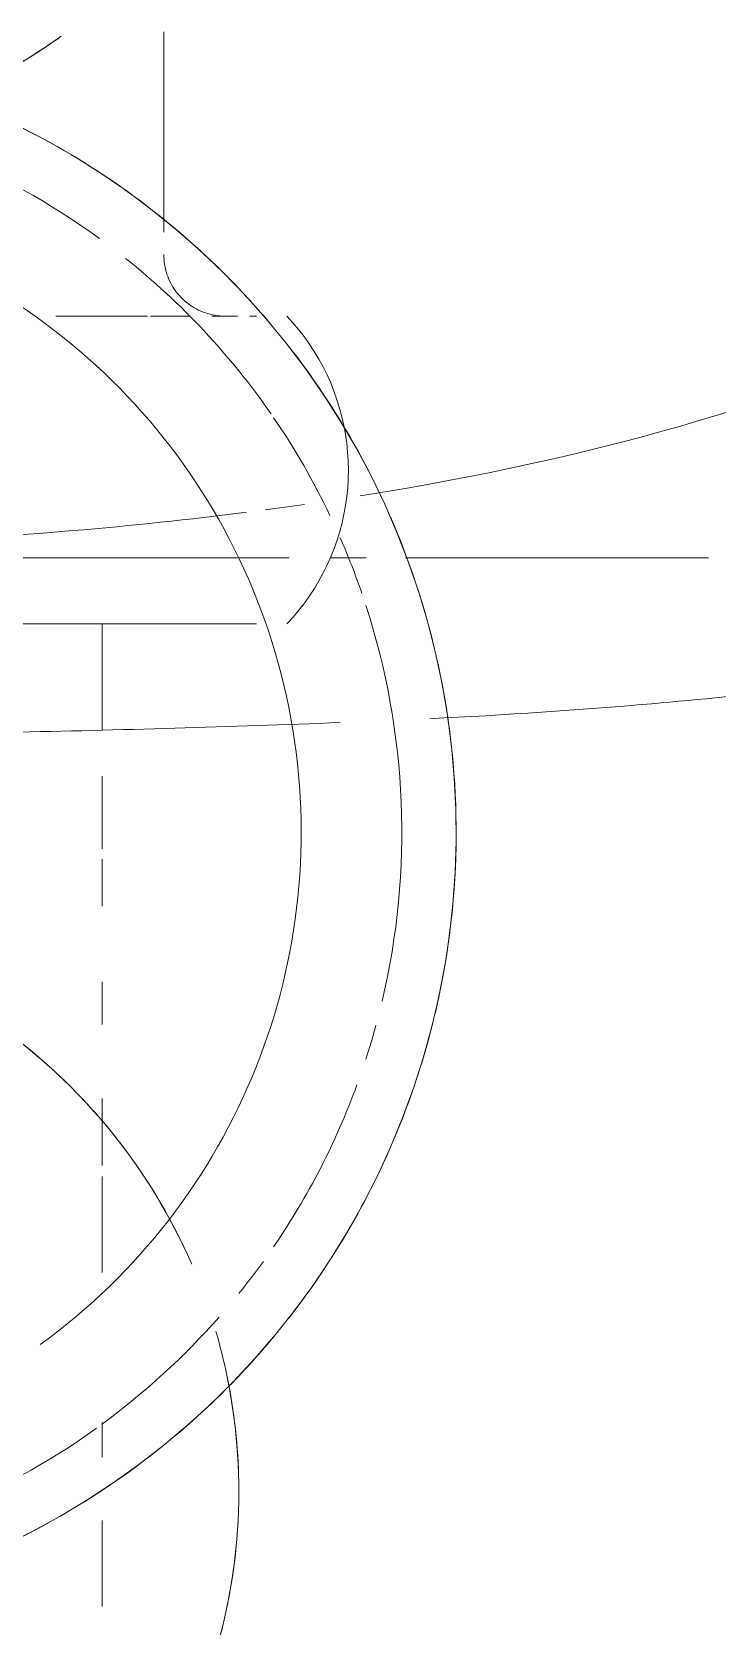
# Model space of a CAD drawing. Header units: millimetres. Extents: x -4000 to 187956, y -58990 to 162485.
# Drawn here: x 991.2 to 1016.4, y 74042.4 to 74101 of the extents above; entities that cross this region are included whole.
import ezdxf

# ---------------------------------------------------------------- set-up
doc = ezdxf.new("R2010")
doc.units = ezdxf.units.MM
doc.layers.add('A-FLOR-PATT', color=8, linetype='Continuous', lineweight=13)
doc.layers.add('P-SANR-FIXT', color=6, linetype='Continuous', lineweight=9)

# ---------------------------------------------------------------- blocks, each defined once
blk = doc.blocks.new('C307 - C307-496757-0_000')
at = {"layer": 'P-SANR-FIXT', "color": 50}
for p, q in [((-15.976, -44.516), (-15.976, -47.685)), ((-15.976, -50.011), (-15.976, -51.283)), ((-15.976, -56.808), (-15.976, -60.332)), ((-15.976, -60.74), (-15.976, -63.203)), ((-15.976, -65.93), (-15.976, -67.495)), ((-15.976, -70.284), (-15.976, -72.015)), ((-15.976, -72.389), (-15.976, -75.062)), ((-15.976, -76.778), (-15.976, -80.66)), ((-23.212, -81.166), (-23.001, -80.915)), ((-18.63, -80.66), (-21.654, -80.66)), ((-13.383, -80.66), (-21.654, -80.66)), ((-16.729, -80.66), (-18.42, -80.66)), ((-13.735, -80.66), (-16.729, -80.66)), ((-15.976, -80.66), (-14.759, -80.66)), ((-15.976, -80.66), (-11.296, -80.66)), ((-23.603, -81.693), (-23.413, -81.426)), ((-23.413, -81.426), (-23.212, -81.166)), ((-23.951, -82.25), (-23.783, -81.968)), ((-23.783, -81.968), (-23.603, -81.693)), ((-24.254, -82.832), (-24.109, -82.538)), ((-24.109, -82.538), (-23.951, -82.25)), ((-25.692, -83.089), (-24.406, -83.089)), ((-24.388, -83.132), (-24.254, -82.832)), ((-22.855, -83.089), (-15.507, -83.089)), ((-15.079, -83.089), (-8.242, -83.089)), ((-24.715, -84.061), (-24.618, -83.747)), ((-24.87, -84.698), (-24.799, -84.378)), ((-24.799, -84.378), (-24.715, -84.061)), ((-24.974, -85.346), (-24.929, -85.021)), ((-24.929, -85.021), (-24.87, -84.698)), ((-25.007, -85.673), (-24.974, -85.346)), ((-25.026, -86.001), (-25.007, -85.673)), ((-25.005, -86.985), (-25.025, -86.657)), ((-21.407, -91.981), (-21.654, -91.981)), ((-20.005, -91.981), (-20.953, -91.981)), ((-20.005, -91.981), (-20.953, -91.981)), ((-20.119, -92.014), (-20.209, -92)), ((-20.03, -92.031), (-20.119, -92.014)), ((-17.753, -91.981), (-19.174, -91.981)), ((-14.262, -91.981), (-17.634, -91.981)), ((-14.262, -91.981), (-17.634, -91.981)), ((-19.768, -92.104), (-19.855, -92.076)), ((-19.683, -92.135), (-19.768, -92.104)), ((-19.6, -92.17), (-19.683, -92.135)), ((-19.517, -92.207), (-19.6, -92.17)), ((-18.993, -92.559), (-19.061, -92.5)), ((-18.926, -92.621), (-18.993, -92.559)), ((-18.539, -93.12), (-18.586, -93.043)), ((-18.418, -93.364), (-18.455, -93.281)), ((-18.328, -93.62), (-18.355, -93.533)), ((-18.305, -93.707), (-18.328, -93.62)), ((-18.285, -93.795), (-18.305, -93.707))]:
    blk.add_line(p, q, dxfattribs=at)
at = {"layer": 'P-SANR-FIXT', "color": 253}
blk.add_line((-38.282, -83.089), (-27.134, -83.089), dxfattribs=at)
at = {"layer": 'P-SANR-FIXT', "color": 254}
for p, q in [((-38.209, -83.089), (-27.158, -83.089)), ((-25.682, -83.089), (-24.393, -83.089)), ((-22.823, -83.089), (-20.059, -83.089)), ((-20.059, -83.089), (-8.258, -83.089)), ((-24.972, -87.312), (-25.005, -86.985)), ((-24.926, -87.637), (-24.972, -87.312)), ((-24.867, -87.959), (-24.926, -87.637)), ((-24.795, -88.28), (-24.867, -87.959)), ((-24.71, -88.597), (-24.795, -88.28)), ((-24.613, -88.91), (-24.71, -88.597)), ((-24.503, -89.22), (-24.613, -88.91)), ((-24.381, -89.525), (-24.503, -89.22)), ((-24.247, -89.824), (-24.381, -89.525)), ((-24.101, -90.118), (-24.247, -89.824)), ((-23.943, -90.406), (-24.101, -90.118)), ((-23.774, -90.688), (-23.943, -90.406)), ((-23.594, -90.962), (-23.774, -90.688)), ((-23.403, -91.229), (-23.594, -90.962)), ((-23.201, -91.488), (-23.403, -91.229)), ((-22.99, -91.739), (-23.201, -91.488)), ((-22.768, -91.981), (-22.99, -91.739)), ((-21.407, -91.981), (-21.654, -91.981)), ((-18.269, -93.885), (-18.285, -93.795)), ((-18.256, -93.974), (-18.269, -93.885)), ((-18.247, -94.064), (-18.256, -93.974)), ((-18.242, -94.155), (-18.247, -94.064)), ((-18.24, -94.245), (-18.242, -94.155)), ((-18.24, -95.069), (-18.24, -102.439))]:
    blk.add_line(p, q, dxfattribs=at)
at = {"layer": 'P-SANR-FIXT', "color": 250, "flags": 128}
blk.add_lwpolyline([(-12.352, -46.762), (-13.392, -47.277), (-14.41, -47.833), (-15.404, -48.43), (-16.375, -49.065), (-17.319, -49.739), (-18.235, -50.45), (-19.122, -51.198), (-19.979, -51.98), (-20.803, -52.796), (-21.595, -53.644), (-22.351, -54.523), (-23.072, -55.431), (-23.757, -56.368), (-24.403, -57.331), (-25.01, -58.32), (-25.577, -59.331), (-26.103, -60.365), (-26.587, -61.419), (-27.029, -62.492), (-27.428, -63.581), (-27.782, -64.685), (-28.093, -65.803), (-28.358, -66.932), (-28.578, -68.071), (-28.752, -69.218), (-28.881, -70.371), (-28.963, -71.528), (-28.998, -72.687), (-28.988, -73.847), (-28.931, -75.005), (-28.827, -76.161), (-28.678, -77.311), (-28.482, -78.454), (-28.242, -79.589), (-27.956, -80.713), (-27.625, -81.825), (-27.25, -82.922), (-26.831, -84.004), (-26.37, -85.068), (-25.866, -86.113), (-25.321, -87.137), (-24.735, -88.138), (-24.11, -89.115), (-23.446, -90.067), (-22.745, -90.99), (-22.008, -91.886), (-21.235, -92.751), (-20.428, -93.584), (-19.588, -94.384), (-18.718, -95.151), (-17.817, -95.881), (-16.888, -96.576), (-15.931, -97.232), (-14.95, -97.85), (-13.944, -98.428), (-12.916, -98.965)], dxfattribs=at)
at = {"layer": 'P-SANR-FIXT', "color": 50, "flags": 128}
for points in [[(-23.001, -80.915), (-22.779, -80.672), (-22.768, -80.66)], [(-24.618, -83.747), (-24.509, -83.437), (-24.388, -83.132)], [(-25.025, -86.657), (-25.032, -86.329), (-25.026, -86.001)], [(-20.389, -91.984), (-20.479, -91.981), (-20.504, -91.981)], [(-20.209, -92), (-20.299, -91.99), (-20.389, -91.984)], [(-19.855, -92.076), (-19.942, -92.052), (-20.03, -92.031)], [(-19.281, -92.34), (-19.358, -92.293), (-19.437, -92.248), (-19.517, -92.207)], [(-19.061, -92.5), (-19.132, -92.444), (-19.205, -92.391), (-19.281, -92.34)], [(-18.802, -92.752), (-18.863, -92.685), (-18.926, -92.621)], [(-18.688, -92.893), (-18.743, -92.822), (-18.802, -92.752)], [(-18.586, -93.043), (-18.635, -92.967), (-18.688, -92.893)], [(-18.455, -93.281), (-18.496, -93.2), (-18.539, -93.12)], [(-18.355, -93.533), (-18.385, -93.448), (-18.418, -93.364)]]:
    blk.add_lwpolyline(points, dxfattribs=at)
at = {"layer": 'P-SANR-FIXT', "color": 250}
for centre, radius, start, end in [((0, -48.75), 21, 132.17111, 192.26173), ((0, -73), 29, 116.09409, 134.58962), ((0, -73), 29, 141.90675, 145.69258), ((0, -73), 29, 154.2826, 168.22163), ((0, -73), 29, 225.87902, 245.27021)]:
    blk.add_arc(centre, radius, start, end, dxfattribs=at)
at = {"layer": 'P-SANR-FIXT', "color": 254}
for centre, radius, start, end in [((0, -48.75), 21, 162, 177.04667), ((0, -48.75), 21, 181.61661, 192.26173), ((0, -122.671), 25, 120.03695, 125.35459)]:
    blk.add_arc(centre, radius, start, end, dxfattribs=at)
at = {"layer": 'P-SANR-FIXT', "color": 253}
for centre, radius, start, end in [((0, -73), 27, 97.93175, 125.73246), ((0, -73), 27, 126.28197, 138.66331), ((0, -73), 29, 134.58962, 140.24442), ((0, -48.75), 21, 192.26173, 196.26346), ((0, -73), 23.297, 126, 254.68917), ((0, -73), 27, 141.06999, 144.21673), ((0, -73), 29, 145.69258, 154.2826), ((0, -48.75), 21, 203.45334, 240.04324), ((0, -73), 27, 145.61439, 159.86473), ((0, -73), 27, 162, 164.74793), ((0, -73), 27, 166.70743, 198), ((0, -73), 29, 168.22163, 192.70933), ((0, -73), 29, 193.43579, 203.51897), ((0, -73), 27, 198.98722, 203.63205), ((0, -73), 27, 205.57591, 214.38499), ((0, -73), 29, 205.20242, 218.33278), ((0, -73), 27, 214.73812, 231.42644), ((0, -73), 29, 219.75487, 225.87902), ((0, -73), 27, 234, 262.06756)]:
    blk.add_arc(centre, radius, start, end, dxfattribs=at)
at = {"layer": 'P-SANR-FIXT', "color": 50}
for start, end in [(203.86636, 215.32399), (216, 234)]:
    blk.add_arc((0, -48.75), 21, start, end, dxfattribs=at)
at = {"layer": 'P-SANR-FIXT', "color": 250}
for points, knots in [([(-147.158, -53.548), (-141.715, -47.207), (-129.301, -35.807), (-110.04, -24.615), (-92.235, -17.39), (-80.045, -13.582), (-70.877, -11.275), (-65.448, -10.056), (-61.248, -9.203), (-56.941, -8.397), (-52.536, -7.633), (-48.753, -7.046), (-45.649, -6.609), (-43.276, -6.3), (-40.864, -6.004), (-37.602, -5.618), (-33.432, -5.166), (-28.273, -4.692), (-24.195, -4.402), (-21.845, -4.264), (-21.303, -4.233)], [-1, -1, -1, -1, -0.8, -0.6, -0.5, -0.4, -0.35, -0.325, -0.3, -0.275, -0.25, -0.225, -0.2125, -0.2, -0.1875, -0.175, -0.15, -0.125, -0.1, -0.0925486, -0.0925486, -0.0925486, -0.0925486]), ([(-64.5, -82.899), (-61.942, -82.05), (-56.425, -80.553), (-46.829, -78.829), (-37.165, -77.743), (-30.798, -77.313), (-28.028, -77.176)], [-1, -1, -1, -1, -0.75, -0.5, -0.25, -0.0639123, -0.0639123, -0.0639123, -0.0639123])]:
    blk.add_open_spline(points, degree=3, knots=knots, dxfattribs=at)
at = {"layer": 'P-SANR-FIXT', "color": 253}
for points in [[(-12.564, -76.677), (-16.614, -76.758), (-20.668, -76.877), (-24.727, -77.033)], [(-8.261, -83.663), (-12.727, -83.867), (-17.112, -84.237), (-21.284, -84.769)], [(-21.969, -84.858), (-22.454, -84.922), (-22.935, -84.989), (-23.413, -85.057)]]:
    blk.add_open_spline(points, degree=3, dxfattribs=at)
at = {"layer": 'P-SANR-FIXT', "color": 250}
blk.add_open_spline([(-25.469, -85.369), (-31.945, -86.405), (-37.766, -87.859), (-42.56, -89.707)], degree=3, dxfattribs=at)
at = {"layer": 'P-SANR-FIXT', "color": 253}
blk.add_open_spline([(-14.37, -102.217), (-13.769, -101.793), (-11.928, -100.611), (-9.931, -99.691), (-8.56, -99.192)], degree=3, knots=[0.30517221, 0.30517221, 0.30517221, 0.30517221, 0.33333333, 0.38888889, 0.38888889, 0.38888889, 0.38888889], dxfattribs=at)
blk = doc.blocks.new('C307 - C307-V844-0_000')
at = {"layer": 'P-SANR-FIXT', "color": 50}
for p, q in [((-15.976, -44.516), (-15.976, -47.685)), ((-15.976, -50.011), (-15.976, -51.283)), ((-15.976, -56.808), (-15.976, -60.332)), ((-15.976, -60.74), (-15.976, -63.203)), ((-15.976, -65.93), (-15.976, -67.495)), ((-15.976, -70.284), (-15.976, -72.015)), ((-15.976, -72.389), (-15.976, -75.062)), ((-15.976, -76.778), (-15.976, -80.66)), ((-23.212, -81.166), (-23.001, -80.915)), ((-23.001, -80.915), (-22.779, -80.672)), ((-22.779, -80.672), (-22.768, -80.66)), ((-18.63, -80.66), (-21.654, -80.66)), ((-13.383, -80.66), (-21.654, -80.66)), ((-16.729, -80.66), (-18.42, -80.66)), ((-13.735, -80.66), (-16.729, -80.66)), ((-15.976, -80.66), (-14.759, -80.66)), ((-15.976, -80.66), (-11.296, -80.66)), ((-23.603, -81.693), (-23.413, -81.426)), ((-23.413, -81.426), (-23.212, -81.166)), ((-23.951, -82.25), (-23.783, -81.968)), ((-23.783, -81.968), (-23.603, -81.693)), ((-24.254, -82.832), (-24.109, -82.538)), ((-24.109, -82.538), (-23.951, -82.25)), ((-25.692, -83.089), (-24.406, -83.089)), ((-24.509, -83.437), (-24.388, -83.132)), ((-24.388, -83.132), (-24.254, -82.832)), ((-22.855, -83.089), (-15.507, -83.089)), ((-15.079, -83.089), (-8.242, -83.089)), ((-24.715, -84.061), (-24.618, -83.747)), ((-24.618, -83.747), (-24.509, -83.437)), ((-24.87, -84.698), (-24.799, -84.378)), ((-24.799, -84.378), (-24.715, -84.061)), ((-24.974, -85.346), (-24.929, -85.021)), ((-24.929, -85.021), (-24.87, -84.698)), ((-25.007, -85.673), (-24.974, -85.346)), ((-25.032, -86.329), (-25.026, -86.001)), ((-25.026, -86.001), (-25.007, -85.673)), ((-25.025, -86.657), (-25.032, -86.329)), ((-25.005, -86.985), (-25.025, -86.657)), ((-21.407, -91.981), (-21.654, -91.981)), ((-20.005, -91.981), (-20.953, -91.981)), ((-20.005, -91.981), (-20.953, -91.981)), ((-20.479, -91.981), (-20.504, -91.981)), ((-20.389, -91.984), (-20.479, -91.981)), ((-20.299, -91.99), (-20.389, -91.984)), ((-20.209, -92), (-20.299, -91.99)), ((-20.119, -92.014), (-20.209, -92)), ((-20.03, -92.031), (-20.119, -92.014)), ((-19.942, -92.052), (-20.03, -92.031)), ((-19.855, -92.076), (-19.942, -92.052)), ((-17.753, -91.981), (-19.174, -91.981)), ((-14.262, -91.981), (-17.634, -91.981)), ((-14.262, -91.981), (-17.634, -91.981)), ((-19.768, -92.104), (-19.855, -92.076)), ((-19.683, -92.135), (-19.768, -92.104)), ((-19.6, -92.17), (-19.683, -92.135)), ((-19.517, -92.207), (-19.6, -92.17)), ((-19.437, -92.248), (-19.517, -92.207)), ((-19.358, -92.293), (-19.437, -92.248)), ((-19.281, -92.34), (-19.358, -92.293)), ((-19.205, -92.391), (-19.281, -92.34)), ((-19.132, -92.444), (-19.205, -92.391)), ((-19.061, -92.5), (-19.132, -92.444)), ((-18.993, -92.559), (-19.061, -92.5)), ((-18.926, -92.621), (-18.993, -92.559)), ((-18.863, -92.685), (-18.926, -92.621)), ((-18.802, -92.752), (-18.863, -92.685)), ((-18.743, -92.822), (-18.802, -92.752)), ((-18.688, -92.893), (-18.743, -92.822)), ((-18.635, -92.967), (-18.688, -92.893)), ((-18.586, -93.043), (-18.635, -92.967)), ((-18.539, -93.12), (-18.586, -93.043)), ((-18.496, -93.2), (-18.539, -93.12)), ((-18.455, -93.281), (-18.496, -93.2)), ((-18.418, -93.364), (-18.455, -93.281)), ((-18.385, -93.448), (-18.418, -93.364)), ((-18.355, -93.533), (-18.385, -93.448)), ((-18.328, -93.62), (-18.355, -93.533)), ((-18.305, -93.707), (-18.328, -93.62)), ((-18.285, -93.795), (-18.305, -93.707))]:
    blk.add_line(p, q, dxfattribs=at)
at = {"layer": 'P-SANR-FIXT', "color": 253}
blk.add_line((-38.282, -83.089), (-27.134, -83.089), dxfattribs=at)
at = {"layer": 'P-SANR-FIXT', "color": 254}
for p, q in [((-38.209, -83.089), (-27.158, -83.089)), ((-25.682, -83.089), (-24.393, -83.089)), ((-22.823, -83.089), (-20.059, -83.089)), ((-20.059, -83.089), (-8.258, -83.089)), ((-21.407, -91.981), (-21.654, -91.981)), ((-18.269, -93.885), (-18.285, -93.795)), ((-18.24, -95.069), (-18.24, -102.439))]:
    blk.add_line(p, q, dxfattribs=at)
at = {"layer": 'P-SANR-FIXT', "color": 250, "flags": 128}
blk.add_lwpolyline([(-12.352, -46.762), (-13.392, -47.277), (-14.41, -47.833), (-15.404, -48.43), (-16.375, -49.065), (-17.319, -49.739), (-18.235, -50.45), (-19.122, -51.198), (-19.979, -51.98), (-20.803, -52.796), (-21.595, -53.644), (-22.351, -54.523), (-23.072, -55.431), (-23.757, -56.368), (-24.403, -57.331), (-25.01, -58.32), (-25.577, -59.331), (-26.103, -60.365), (-26.587, -61.419), (-27.029, -62.492), (-27.428, -63.581), (-27.782, -64.685), (-28.093, -65.803), (-28.358, -66.932), (-28.578, -68.071), (-28.752, -69.218), (-28.881, -70.371), (-28.963, -71.528), (-28.998, -72.687), (-28.988, -73.847), (-28.931, -75.005), (-28.827, -76.161), (-28.678, -77.311), (-28.482, -78.454), (-28.242, -79.589), (-27.956, -80.713), (-27.625, -81.825), (-27.25, -82.922), (-26.831, -84.004), (-26.37, -85.068), (-25.866, -86.113), (-25.321, -87.137), (-24.735, -88.138), (-24.11, -89.115), (-23.446, -90.067), (-22.745, -90.99), (-22.008, -91.886), (-21.235, -92.751), (-20.428, -93.584), (-19.588, -94.384), (-18.718, -95.151), (-17.817, -95.881), (-16.888, -96.576), (-15.931, -97.232), (-14.95, -97.85), (-13.944, -98.428), (-12.916, -98.965)], dxfattribs=at)
at = {"layer": 'P-SANR-FIXT', "color": 254, "flags": 128}
for points in [[(-24.926, -87.637), (-24.972, -87.312), (-25.005, -86.985)], [(-24.247, -89.824), (-24.381, -89.525), (-24.503, -89.22), (-24.613, -88.91), (-24.71, -88.597), (-24.795, -88.28), (-24.867, -87.959), (-24.926, -87.637)], [(-23.774, -90.688), (-23.943, -90.406), (-24.101, -90.118), (-24.247, -89.824)], [(-22.768, -91.981), (-22.99, -91.739), (-23.201, -91.488), (-23.403, -91.229), (-23.594, -90.962), (-23.774, -90.688)], [(-18.24, -94.245), (-18.242, -94.155), (-18.247, -94.064), (-18.256, -93.974), (-18.269, -93.885)]]:
    blk.add_lwpolyline(points, dxfattribs=at)
at = {"layer": 'P-SANR-FIXT', "color": 250}
for centre, radius, start, end in [((0, -48.75), 21, 132.17111, 192.26173), ((0, -73), 29, 116.09409, 134.58962), ((0, -73), 29, 141.90675, 145.69258), ((0, -73), 29, 154.2826, 168.22163), ((0, -73), 29, 225.87902, 245.27021)]:
    blk.add_arc(centre, radius, start, end, dxfattribs=at)
at = {"layer": 'P-SANR-FIXT', "color": 254}
for centre, radius, start, end in [((0, -48.75), 21, 162, 177.04667), ((0, -48.75), 21, 181.61661, 192.26173), ((0, -122.671), 25, 120.03695, 125.35459)]:
    blk.add_arc(centre, radius, start, end, dxfattribs=at)
at = {"layer": 'P-SANR-FIXT', "color": 253}
for centre, radius, start, end in [((0, -73), 27, 97.93175, 125.73246), ((0, -73), 27, 126.28197, 138.66331), ((0, -73), 29, 134.58962, 140.24442), ((0, -48.75), 21, 192.26173, 196.26346), ((0, -73), 23.297, 126, 254.68917), ((0, -73), 27, 141.06999, 144.21673), ((0, -73), 29, 145.69258, 154.2826), ((0, -48.75), 21, 203.45334, 240.04324), ((0, -73), 27, 145.61439, 159.86473), ((0, -73), 27, 162, 164.74793), ((0, -73), 27, 166.70743, 198), ((0, -73), 29, 168.22163, 192.70933), ((0, -73), 29, 193.43579, 203.51897), ((0, -73), 27, 198.98722, 203.63205), ((0, -73), 27, 205.57591, 214.38499), ((0, -73), 29, 205.20242, 218.33278), ((0, -73), 27, 214.73812, 231.42644), ((0, -73), 29, 219.75487, 225.87902), ((0, -73), 27, 234, 262.06756)]:
    blk.add_arc(centre, radius, start, end, dxfattribs=at)
at = {"layer": 'P-SANR-FIXT', "color": 50}
for start, end in [(203.86636, 215.32399), (216, 234)]:
    blk.add_arc((0, -48.75), 21, start, end, dxfattribs=at)
at = {"layer": 'P-SANR-FIXT', "color": 250}
for points, knots in [([(-147.158, -53.548), (-141.715, -47.207), (-129.301, -35.807), (-110.04, -24.615), (-92.235, -17.39), (-80.045, -13.582), (-70.877, -11.275), (-65.448, -10.056), (-61.248, -9.203), (-56.941, -8.397), (-52.536, -7.633), (-48.753, -7.046), (-45.649, -6.609), (-43.276, -6.3), (-40.864, -6.004), (-37.602, -5.618), (-33.432, -5.166), (-28.273, -4.692), (-24.195, -4.402), (-21.845, -4.264), (-21.303, -4.233)], [-1, -1, -1, -1, -0.8, -0.6, -0.5, -0.4, -0.35, -0.325, -0.3, -0.275, -0.25, -0.225, -0.2125, -0.2, -0.1875, -0.175, -0.15, -0.125, -0.1, -0.0925486, -0.0925486, -0.0925486, -0.0925486]), ([(-64.5, -82.899), (-61.942, -82.05), (-56.425, -80.553), (-46.829, -78.829), (-37.165, -77.743), (-30.798, -77.313), (-28.028, -77.176)], [-1, -1, -1, -1, -0.75, -0.5, -0.25, -0.0639123, -0.0639123, -0.0639123, -0.0639123])]:
    blk.add_open_spline(points, degree=3, knots=knots, dxfattribs=at)
at = {"layer": 'P-SANR-FIXT', "color": 253}
for points in [[(-12.564, -76.677), (-16.614, -76.758), (-20.668, -76.877), (-24.727, -77.033)], [(-8.261, -83.663), (-12.727, -83.867), (-17.112, -84.237), (-21.284, -84.769)], [(-21.969, -84.858), (-22.454, -84.922), (-22.935, -84.989), (-23.413, -85.057)]]:
    blk.add_open_spline(points, degree=3, dxfattribs=at)
at = {"layer": 'P-SANR-FIXT', "color": 250}
blk.add_open_spline([(-25.469, -85.369), (-31.945, -86.405), (-37.766, -87.859), (-42.56, -89.707)], degree=3, dxfattribs=at)
at = {"layer": 'P-SANR-FIXT', "color": 253}
blk.add_open_spline([(-14.37, -102.217), (-13.769, -101.793), (-11.928, -100.611), (-9.931, -99.691), (-8.56, -99.192)], degree=3, knots=[0.30517221, 0.30517221, 0.30517221, 0.30517221, 0.33333333, 0.38888889, 0.38888889, 0.38888889, 0.38888889], dxfattribs=at)
blk = doc.blocks.new('CMF2_NHAXUONG_A_rvt-1-0_000')
at = {"layer": 'A-FLOR-PATT', "lineweight": 9}
h = blk.add_hatch(dxfattribs=at)
h.set_pattern_fill('FP_25', color=252, style=0, pattern_type=2)
h.set_pattern_definition([(89.998, (160159.3, 137898.8), (-600, 0.021), []), (179.998, (160159.3, 137898.8), (-0.021, -600), [])])
h.paths.add_polyline_path([(154749.885, 498.905), (160009.361, 498.905), (160009.253, 1898.495), (156700.319, 1898.502), (156700.429, 1498.542), (156600.36, 1498.542), (156600.355, 2298.535), (158059.007, 2298.535), (158058.95, 5748.613), (156099.885, 5748.433), (156099.885, 4399.903), (155999.885, 4399.903), (155999.885, 5748.487), (154749.885, 5748.543), (154749.885, 751.936)])
h.paths.add_polyline_path([(160209.304, 1748.67), (165509.359, 1749.398), (165509.051, 3698.263), (162659.146, 3698.263), (162659.146, 3548.445), (162459.146, 3548.445), (162459.145, 4948.703), (161059.263, 4948.825), (161059.26, 4898.283), (160209.362, 4898.913), (160209.254, 3698.445), (160859.147, 3698.445), (160859.147, 3498.445), (160209.147, 3498.445), (160209.289, 1919.983)])
h.paths.add_polyline_path([(158997.487, 2198.535), (159409.364, 2198.535), (159409.364, 3498.619), (158258.791, 3498.619), (158258.791, 2198.535), (158714.043, 2198.535)])
h.paths.add_polyline_path([(159280.912, 3698.445), (160009.147, 3698.445), (160009.147, 4898.728), (159959.048, 4898.641), (159959.853, 5848.631), (158258.554, 5848.622), (158258.554, 3698.445)])
h.paths.add_polyline_path([(83409.046, 5348.514), (85559.046, 5348.514), (85559.046, 6948.514), (83409.046, 6948.514), (83409.046, 5424.086)])
h.paths.add_polyline_path([(83209.258, 5348.602), (83209.258, 10108.828), (82009.258, 10108.828), (82009.258, 8808.828), (80984.258, 8808.828), (80984.046, 7248.514), (82234.046, 7248.514), (82234.046, 5348.602)])
h.paths.add_polyline_path([(80485.393, 6361.014), (80784.258, 6361.014), (80784.258, 8808.828), (79759.258, 8808.828), (79759.258, 10108.828), (78559.258, 10108.828), (78559.258, 6361.014), (79918.524, 6361.014)])
h.paths.add_polyline_path([(79959.258, 9008.828), (81809.258, 9008.828), (81809.258, 10208.828), (79959.258, 10208.828), (79959.258, 10096.236)])
h.paths.add_polyline_path([(5374.563, 15998.65), (5859.046, 15998.65), (5859.046, 18498.577), (509.048, 18498.577), (509.048, 17048.643), (4299.776, 17048.643), (4299.776, 15998.65), (5091.129, 15998.65)])
h.paths.add_polyline_path([(4409.041, 18698.577), (5959.046, 18698.577), (5959.046, 20998.578), (4409.041, 20998.578), (4409.041, 19440.536)])
h.paths.add_polyline_path([(509.048, 21198.577), (5859.046, 21198.578), (5859.046, 24898.283), (3969.26, 24898.283), (3969.26, 22848.578), (4609.26, 22848.578), (4609.26, 22743.94), (3769.26, 22743.94), (3769.26, 24698.746), (509.048, 24698.746), (509.048, 22798.578), (2129.26, 22798.578), (2129.26, 23198.57), (2229.26, 23198.57), (2229.26, 22398.578), (509.048, 22398.578), (509.048, 21776.61)])
h.paths.add_polyline_path([(4249.784, 73948.537), (5800.212, 73948.647), (5800.212, 76398.641), (4359.046, 76398.641), (4359.046, 76098.597), (509.26, 76098.685), (509.26, 73998.606), (4159.048, 73998.606), (4159.048, 74648.65), (4249.784, 74648.65), (4249.784, 74338.296)])
h.paths.add_polyline_path([(161750.212, 73948.538), (161750.212, 74640.013), (161850.206, 74640.013), (161850.309, 73998.606), (165509.368, 73998.694), (165509.368, 76098.685), (161659.474, 76098.597), (161659.474, 76398.641), (160200, 76398.641), (160200, 73948.649), (161548.409, 73948.552)])
h.paths.add_polyline_path([(161548.409, 76598.641), (161659.046, 76598.641), (161659.046, 78298.641), (160209.046, 78298.641), (160209.046, 76598.641)])
h.paths.add_polyline_path([(5091.129, 76598.641), (5809.477, 76598.641), (5809.477, 78298.641), (4359.477, 78298.641), (4359.477, 76598.641)])
h.paths.add_polyline_path([(160199.739, 78498.639), (161659.315, 78498.663), (161659.633, 78798.619), (165509.581, 78798.685), (165509.051, 80348.641), (161859.474, 80348.641), (161859.474, 80048.65), (161750, 80048.65), (161750, 80948.673), (160200.166, 80948.253), (160200.032, 80178.483)])
h.paths.add_polyline_path([(5709.477, 78498.641), (5709.477, 80948.283), (4249.997, 80948.283), (4249.997, 80299.284), (4149.786, 80299.284), (4149.786, 80348.641), (509.26, 80348.641), (508.939, 78798.685), (4159.156, 78798.597), (4159.477, 78498.641), (5091.129, 78498.641)])
h.paths.add_polyline_path([(86109.472, 132101.223), (86109.472, 133323.816), (84609.472, 133323.816), (84609.472, 132101.223)])
h.paths.add_polyline_path([(83259.472, 132200.855), (84409.472, 132200.855), (84409.472, 133523.816), (85259.472, 133523.816), (85259.26, 134848.409), (83259.472, 134848.409), (83259.472, 132740.168)])
h.paths.add_polyline_path([(87459.258, 132201.223), (87459.258, 134848.593), (85459.472, 134848.226), (85459.472, 133523.816), (86309.472, 133526.053), (86309.472, 132201.223), (86721.014, 132201.223)])
h.paths.add_polyline_path([(11209.154, 135098.741), (11209.049, 140698.728), (6109.258, 140698.728), (6109.258, 139698.738), (6059.047, 139698.738), (6059.045, 139098.68), (9550.261, 139098.701), (9550.258, 139498.686), (9650.258, 139498.686), (9650.263, 138698.694), (7959.614, 138698.694), (7959.613, 135098.747), (9859.048, 135098.754), (9859.048, 137148.744), (9259.048, 137148.744), (9259.048, 137348.744), (10059.048, 137348.744), (10059.048, 135098.753), (10759.871, 135098.746)])
h.paths.add_polyline_path([(156349.859, 135098.753), (156349.859, 136499.688), (156449.859, 136499.688), (156449.859, 135098.767), (158059.118, 135098.85), (158059.118, 138698.694), (156349.853, 138698.694), (156349.857, 139498.686), (156449.858, 139498.686), (156449.854, 139098.701), (159959.683, 139098.68), (159959.683, 140698.816), (154809.154, 140698.637), (154808.945, 135098.753)])
h.paths.add_polyline_path([(162549.789, 135998.603), (162549.79, 137398.747), (162659.049, 137398.747), (162659.049, 137248.798), (165509.378, 137248.816), (165509.632, 139448.496), (160159.474, 139448.496), (160159.474, 137398.747), (160750.212, 137398.747), (160750.212, 137298.747), (160149.79, 137298.747), (160149.79, 135998.826), (161548.409, 135998.696)])
h.paths.add_polyline_path([(3449.788, 135998.671), (5900.212, 135998.739), (5900.212, 137297.569), (5248.629, 137297.569), (5248.629, 137398.747), (5859.046, 137398.747), (5859.046, 139448.732), (509.359, 139448.732), (509.361, 137248.773), (3449.787, 137249.905), (3449.788, 136244.28)])
h.paths.add_polyline_path([(6059.046, 137398.747), (7159.62, 137398.747), (7159.62, 138698.694), (6059.046, 138698.694), (6059.046, 137412.318)])
h.paths.add_polyline_path([(158858.919, 137398.747), (159959.05, 137398.747), (159959.05, 138698.694), (158858.919, 138698.694), (158858.919, 137412.318)])
at = {"layer": 'P-SANR-FIXT', "color": 250, "lineweight": 9, "rotation": 180.0003356948516}
for name in ['C307 - C307-496757-0_000', 'C307 - C307-V844-0_000']:
    blk.add_blockref(name, (977.795, 73998.608), dxfattribs=at)

msp = doc.modelspace()

# ---------------------------------------------------------------- block references
at = {"lineweight": 5}
msp.add_blockref('CMF2_NHAXUONG_A_rvt-1-0_000', (0, 0), dxfattribs=at)

doc.saveas('drawing.dxf')
